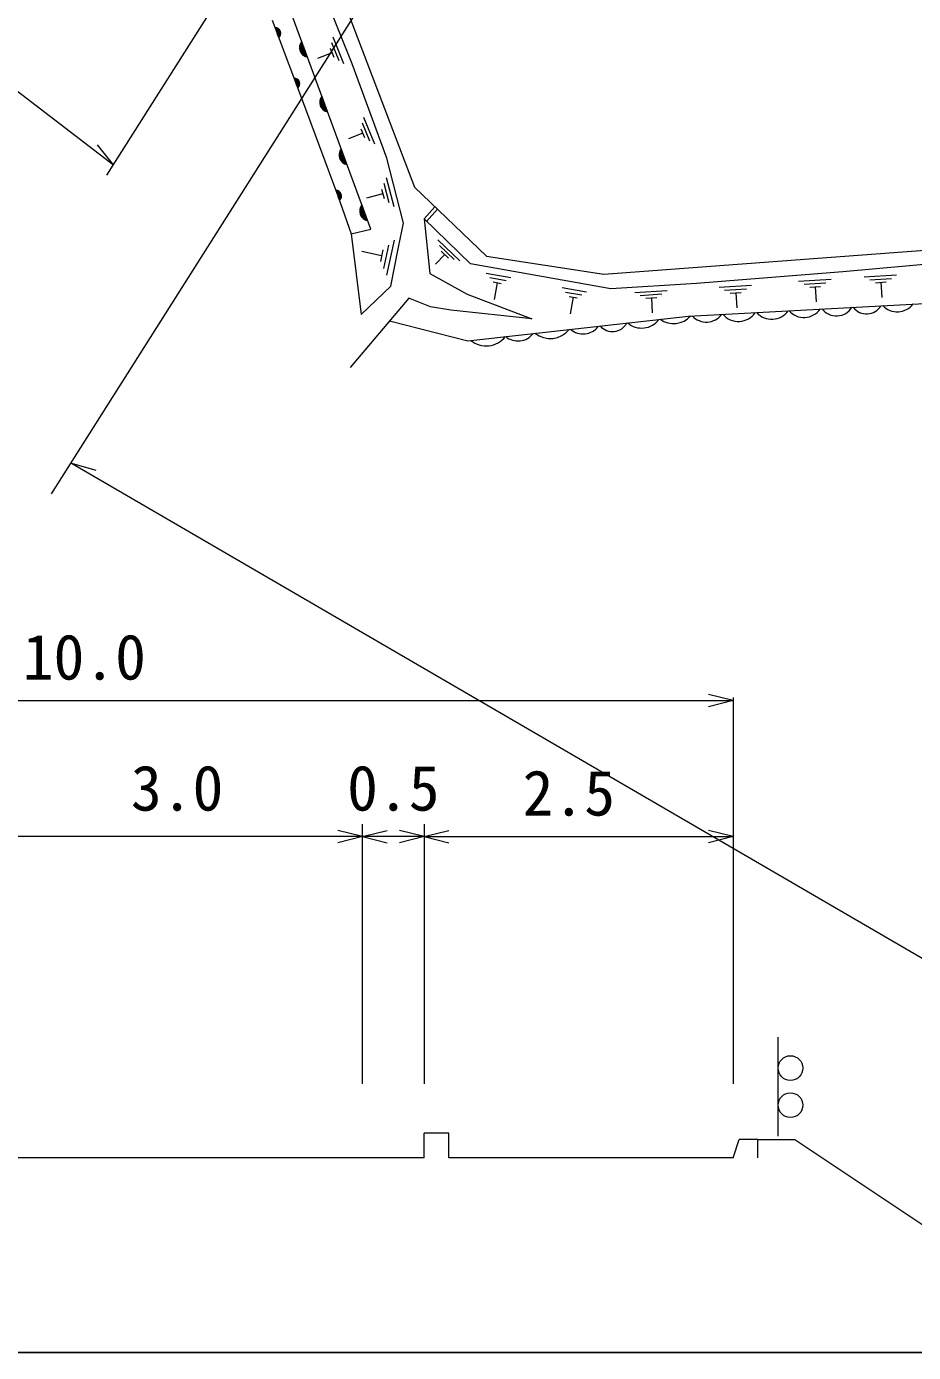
# Model space of a CAD drawing. Units: millimetres, scale not verified. Extents: x 40000 to 680000, y 20000 to 380000.
# Drawn here: x 93853 to 129750, y 205000 to 258632 of the extents above; entities that cross this region are included whole.
import ezdxf
from ezdxf.enums import TextEntityAlignment as Align

# ---------------------------------------------------------------- set-up
doc = ezdxf.new("R2010")
doc.units = ezdxf.units.MM
doc.header["$LTSCALE"] = 1000
for name, color, linetype, lineweight in [('M-BGD', 7, 'Continuous', 13), ('M-STR-HTXT', 7, 'Continuous', 13), ('M-TTL-BAND', 7, 'Continuous', 25)]:
    doc.layers.add(name, color=color, linetype=linetype, lineweight=lineweight)
doc.styles.add('ＭＳ ゴシック', font='')
doc.styles.get('ＭＳ ゴシック').set_extended_font_data('MS Gothic')

msp = doc.modelspace()

# ---------------------------------------------------------------- linework, layer by layer
at = {"layer": 'M-BGD'}
for p, q in [((107785, 250429), (102247, 265484)), ((104483, 265413), (109555, 252140)), ((107028, 257117), (105644, 260597)), ((103791, 258893), (105190, 255195)), ((106200, 257984), (106488, 257263)), ((106254, 258214), (106687, 257134)), ((106218, 257573), (105634, 257339)), ((106145, 257753), (106290, 257393)), ((108436, 253304), (107028, 257117)), ((105190, 255195), (106449, 251779)), ((107498, 254961), (107931, 253881)), ((107461, 254320), (106878, 254086)), ((107389, 254500), (107534, 254140)), ((107443, 254731), (107732, 254010)), ((109117, 250679), (108436, 253304)), ((108319, 252292), (108522, 251513)), ((108413, 252525), (108716, 251356)), ((109555, 252140), (112465, 249350)), ((106449, 251779), (106991, 250240)), ((108276, 251865), (107610, 251693)), ((108226, 252060), (108327, 251671)), ((109941, 250848), (110385, 251345)), ((110041, 250751), (110486, 251248)), ((108907, 249705), (109117, 250679)), ((109941, 250848), (110177, 248640)), ((111818, 249029), (109941, 250848)), ((106991, 250240), (107785, 250429)), ((106991, 250240), (107395, 246986)), ((108727, 249993), (108420, 248572)), ((110505, 250001), (111384, 249149)), ((117221, 248618), (136470, 250062)), ((108225, 249358), (107423, 249531)), ((108277, 249594), (108174, 249121)), ((108502, 249794), (108297, 248846)), ((108594, 248124), (108907, 249705)), ((110781, 249407), (110405, 249018)), ((110570, 249775), (111156, 249207)), ((110635, 249549), (110928, 249265)), ((136111, 249528), (126893, 248710)), ((117507, 248020), (111818, 249029)), ((112465, 249350), (117221, 248618)), ((110177, 248640), (111689, 247812)), ((112462, 248653), (113449, 248478)), ((112600, 248477), (113259, 248360)), ((126893, 248710), (120973, 248241)), ((125099, 248328), (126414, 248411)), ((127752, 248507), (129067, 248591)), ((127979, 248389), (128856, 248445)), ((107395, 246986), (108594, 248124)), ((111689, 247812), (114309, 246813)), ((112739, 248300), (113068, 248241)), ((112903, 248271), (112783, 247590)), ((115532, 248070), (116519, 247894)), ((115670, 247893), (116328, 247776)), ((120973, 248241), (117507, 248020)), ((118467, 247877), (119782, 247961)), ((118694, 247759), (119571, 247815)), ((121881, 248085), (123196, 248169)), ((122108, 247967), (122985, 248023)), ((122336, 247849), (122774, 247877)), ((122555, 247863), (122594, 247253)), ((125327, 248209), (126203, 248265)), ((125554, 248091), (125992, 248119)), ((125773, 248105), (125812, 247495)), ((128207, 248271), (128645, 248299)), ((128426, 248285), (128465, 247675)), ((129453, 247394), (136722, 247786)), ((109321, 247643), (106953, 244839)), ((110201, 247298), (109321, 247643)), ((111025, 247163), (110201, 247298)), ((115809, 247716), (116138, 247658)), ((115973, 247687), (115852, 247006)), ((118922, 247641), (119360, 247669)), ((119141, 247655), (119180, 247045)), ((120639, 246918), (129453, 247394)), ((108549, 246728), (111718, 245921)), ((114309, 246813), (111025, 247163)), ((111718, 245921), (120639, 246918)), ((72449, 231367), (122449, 231367)), ((122449, 231367), (121449, 231617)), ((122449, 231367), (121449, 231117)), ((122449, 231486), (122449, 215867)), ((107449, 215867), (107449, 226367)), ((109949, 226367), (109949, 215867)), ((107449, 225867), (92449, 225867)), ((107449, 225867), (106449, 226117)), ((107449, 225867), (106449, 225617)), ((107449, 225867), (108449, 226117)), ((109949, 225867), (107449, 225867)), ((107449, 225867), (108449, 225617)), ((109949, 225867), (108949, 226117)), ((109949, 225867), (108949, 225617)), ((109949, 225867), (110949, 226117)), ((109949, 225867), (122449, 225867)), ((109949, 225867), (110949, 225617)), ((122449, 225867), (121449, 226117)), ((122449, 225867), (121449, 225617)), ((124271, 213753), (124271, 217753)), ((109949, 212867), (109949, 213867)), ((110949, 213867), (109949, 213867)), ((110949, 212867), (110949, 213867)), ((122449, 212867), (122699, 213617)), ((123449, 213617), (122699, 213617)), ((123449, 212867), (123449, 213617)), ((123449, 213617), (124949, 213617)), ((124949, 213617), (132449, 208617)), ((109949, 212867), (72449, 212867)), ((122449, 212867), (110949, 212867))]:
    msp.add_line(p, q, dxfattribs=at)
for centre in [(124771, 216503), (124771, 215003)]:
    msp.add_circle(centre, 500, dxfattribs=at)
for centre, radius, start, end in [((103909, 258348), 235, 310.6434, 90.3686), ((103909, 258348), 205, 313.7456, 87.2664), ((103909, 258348), 175, 318.0285, 82.9835), ((103909, 258348), 145, 324.3888, 76.6232), ((103909, 258348), 115, 335.1365, 65.8755), ((105300, 257780), 397, 141.3737, 259.0166), ((105300, 257780), 367, 144.2504, 256.1399), ((105300, 257780), 337, 147.7701, 252.6201), ((105300, 257780), 307, 152.2106, 248.1797), ((105300, 257780), 277, 158.0754, 242.3149), ((105300, 257780), 247, 166.4717, 233.9186), ((105300, 257780), 217, 181.3785, 219.0117), ((104680, 256311), 235, 310.6434, 90.3686), ((104680, 256311), 205, 313.7456, 87.2664), ((104680, 256311), 175, 318.0285, 82.9835), ((104680, 256311), 145, 324.3888, 76.6232), ((104680, 256311), 115, 335.1365, 65.8755), ((106114, 255567), 397, 141.3737, 259.0166), ((106114, 255567), 367, 144.2504, 256.1399), ((106114, 255567), 337, 147.7701, 252.6201), ((106114, 255567), 307, 152.2106, 248.1797), ((106114, 255567), 277, 158.0754, 242.3149), ((106114, 255567), 247, 166.4717, 233.9186), ((106114, 255567), 217, 181.3785, 219.0117), ((106898, 253438), 397, 141.3737, 259.0166), ((106898, 253438), 367, 144.2504, 256.1399), ((106898, 253438), 337, 147.7701, 252.6201), ((106898, 253438), 307, 152.2106, 248.1797), ((106898, 253438), 277, 158.0754, 242.3149), ((106898, 253438), 247, 166.4717, 233.9186), ((106898, 253438), 217, 181.3785, 219.0117), ((106367, 251770), 235, 310.6434, 90.3686), ((106367, 251770), 205, 313.7456, 87.2664), ((106367, 251770), 175, 318.0285, 82.9835), ((106367, 251770), 145, 324.3888, 76.6232), ((106367, 251770), 115, 335.1365, 65.8755), ((107733, 251167), 397, 141.3737, 259.0166), ((107733, 251167), 367, 144.2504, 256.1399), ((107733, 251167), 337, 147.7701, 252.6201), ((107733, 251167), 307, 152.2106, 248.1797), ((107733, 251167), 277, 158.0754, 242.3149), ((107733, 251167), 247, 166.4717, 233.9186), ((107733, 251167), 217, 181.3785, 219.0117), ((126629, 247666), 739, 218.082, 328.1088), ((127851, 247689), 681, 217.1436, 329.0472), ((129094, 247918), 822, 224.3694, 321.8154), ((118748, 247308), 874, 229.5266, 323.2199), ((120042, 247567), 950, 234.8684, 317.3471), ((121365, 247465), 787, 223.2176, 322.9732), ((122662, 247531), 827, 220.5326, 325.6582), ((124014, 247603), 811, 221.352, 324.8388), ((125315, 247658), 795, 220.7922, 325.3986), ((113746, 246684), 772, 229.9813, 322.7652), ((115044, 247002), 991, 231.7125, 321.034), ((116376, 246962), 766, 228.8283, 323.9182), ((117569, 246958), 665, 221.3005, 331.446), ((112458, 246689), 978, 230.4657, 322.2808)]:
    msp.add_arc(centre, radius, start, end, dxfattribs=at)
at = {"layer": 'M-STR-HTXT'}
for p, q in [((116232, 282833), (97095, 252619)), ((59508, 282001), (97371, 253039)), ((120697, 280523), (94845, 239725)), ((97371, 253039), (96729, 253845)), ((95668, 240971), (139711, 215364)), ((95668, 240971), (96659, 240685))]:
    msp.add_line(p, q, dxfattribs=at)
at = {"layer": 'M-TTL-BAND'}
msp.add_line((40000, 205000), (579000, 205000), dxfattribs=at)

# ---------------------------------------------------------------- texts
at = {"layer": 'M-BGD', "style": 'ＭＳ ゴシック'}
for s, p in [('10.0', (93699, 231667)), ('2.5', (113931, 226167))]:
    msp.add_text(s, height=1833, dxfattribs=at).set_placement(p, align=Align.BOTTOM_LEFT)
for s, p in [('3.0', (99949, 226367)), ('0.5', (108699, 226367))]:
    msp.add_text(s, height=1833, dxfattribs=at).set_placement(p, align=Align.BOTTOM_CENTER)

doc.saveas('drawing.dxf')
